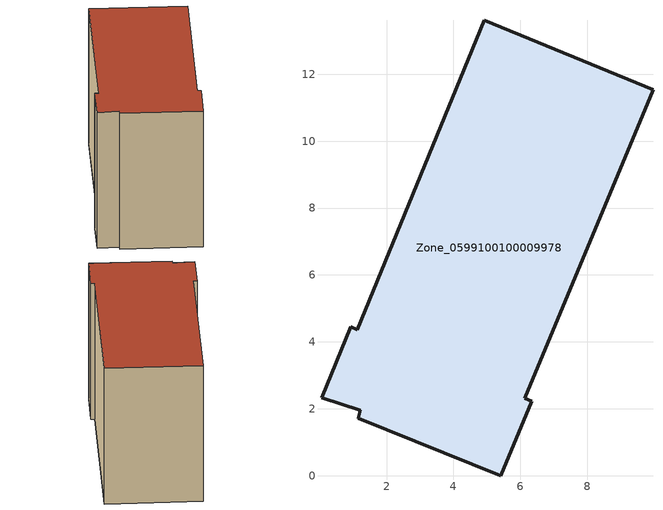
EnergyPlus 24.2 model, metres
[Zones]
Zone_0599100100009978
 floor ground (C_G): 6.13,2.31 6.33,2.23 5.41,0 1.16,1.72 1.22,1.96 0.06,2.33 0.93,4.45 1.13,4.36 4.92,13.61 9.96,11.53 z0
 wall outside (C_F): 6.33,2.23 6.13,2.31 9.96,11.53 4.92,13.61 1.13,4.36 0.93,4.45 0.06,2.33 1.22,1.96 1.16,1.72 5.41,0 6.33,2.23 z0:8.42
 roof outside (C_R): 0.06,2.33 1.22,1.96 1.16,1.72 5.41,0 6.33,2.23 6.13,2.31 9.96,11.53 4.92,13.61 1.13,4.36 0.93,4.45 z8.42
[BUILDING]
Pand.0599100100009978: North Axis=0; Terrain=City; Loads Convergence Tolerance Value=0.04; Temperature Convergence Tolerance Value=0.4; Solar Distribution=FullExterior; Maximum Number of Warmup Days=25; Minimum Number of Warmup Days=1
[Site:Location]
Rotterdam.The.Hague.AP_ZH_NLD Design_Conditions: Latitude=51.96; Longitude=4.45; Time Zone=1; Elevation=-4.5
[SITE:GROUNDTEMPERATURE:BUILDINGSURFACE]
18, 18, 18, 18, 18, 18, 18, 18, 18, 18, 18, 18
[MATERIAL] Thermal Absorptance=0.9; Solar Absorptance=0.7; Visible Absorptance=0.7
Name | Roughness | Thickness | Conductivity | Density | Specific Heat
G.TI.2015-2018 | MediumSmooth | 0.15 | 0.0428571 | 540 | 1210
F.TI.2015-2018 | Rough | 0.3 | 0.0666667 | 1920 | 840
R.TI.2015-2018 | MediumRough | 0.2 | 0.0333333 | 1500 | 1000
[CONSTRUCTION]
C_G: G.TI.2015-2018
C_F: F.TI.2015-2018
C_R: R.TI.2015-2018
[ZONE]
Zone_0599100100009978: Type=1; Multiplier=1; Ceiling Height=Autocalculate; Volume=Autocalculate; Floor Area=autocalculate; Part of Total Floor Area=Yes
[ZONEINFILTRATION:DESIGNFLOWRATE]
Infil_Zone_0599100100009978: Zone or ZoneList or Space or SpaceList=Zone_0599100100009978; Schedule=AlwaysOn; Design Flow Rate Calculation Method=Flow/Area; Flow Rate per Floor Area=0.0015; Constant Term Coefficient=1; Temperature Term Coefficient=0; Velocity Term Coefficient=0; Velocity Squared Term Coefficient=0
[HVACTEMPLATE:ZONE:IDEALLOADSAIRSYSTEM]
Zone_0599100100009978: Maximum Heating Supply Air Temperature=50; Minimum Cooling Supply Air Temperature=13; Maximum Heating Supply Air Humidity Ratio=0.0156; Minimum Cooling Supply Air Humidity Ratio=0.0077; Heating Limit=NoLimit; Cooling Limit=NoLimit; Dehumidification Control Type=ConstantSensibleHeatRatio; Cooling Sensible Heat Ratio=0.7; Dehumidification Setpoint=60; Humidification Control Type=None; Humidification Setpoint=30; Outdoor Air Method=None; Outdoor Air Flow Rate per Person=0.00944; Outdoor Air Flow Rate per Zone Floor Area=0; Outdoor Air Flow Rate per Zone=0; Demand Controlled Ventilation Type=None; Outdoor Air Economizer Type=NoEconomizer; Heat Recovery Type=None; Sensible Heat Recovery Effectiveness=0.7; Latent Heat Recovery Effectiveness=0.65
[ZONECONTROL:THERMOSTAT]
ThermostatControl_Zone_0599100100009978: Zone or ZoneList=Zone_0599100100009978; Control Type Schedule=DualSetpointControlType; Control 1=Thermostat_Zone_0599100100009978; Temperature Difference Between Cutout And Setpoint=0
[THERMOSTATSETPOINT:DUALSETPOINT]
Thermostat_Zone_0599100100009978: Heating Setpoint Temperature Schedule=HeatingSetpoint_Zone_0599100100009978; Cooling Setpoint Temperature Schedule=CoolingSetpoint_Zone_0599100100009978
[SCHEDULE:COMPACT]
HeatingSetpoint_Zone_0599100100009978: Through: 12/31, For: AllDays, Until: 24:00, 21
CoolingSetpoint_Zone_0599100100009978: Through: 12/31, For: AllDays, Until: 24:00, 24
DualSetpointControlType: Through: 12/31, For: AllDays, Until: 24:00, 4
AlwaysOn: Through: 12/31, For: AllDays, Until: 24:00, 1
